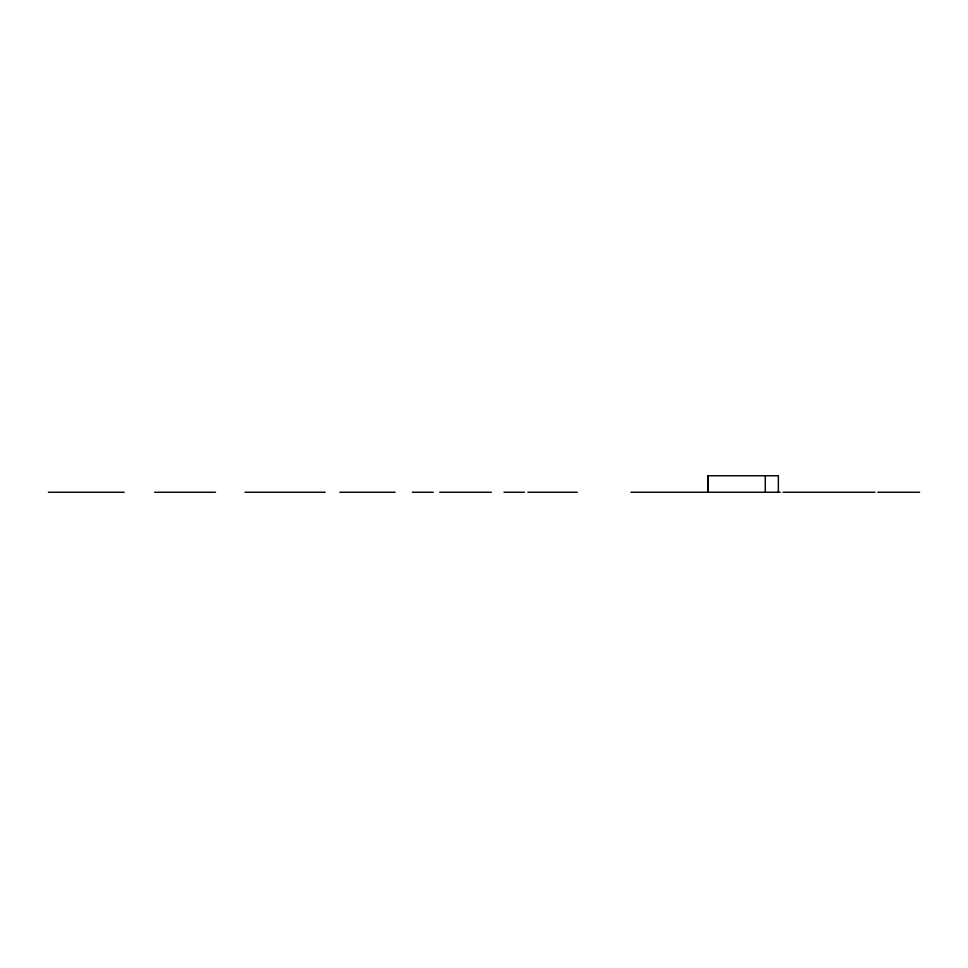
<?xml version="1.0" encoding="UTF-8"?>
<svg xmlns="http://www.w3.org/2000/svg" width="968" height="968" viewBox="0 0 968 968"><rect width="100%" height="100%" fill="white"/><g stroke="black" fill="none" stroke-linecap="round" stroke-linejoin="round"><path stroke-width="1.45" d="M48.4 492.252L124.194 492.252M154.662 492.252L215.525 492.252M245.001 492.252L325.175 492.252M339.816 492.252L395.138 492.252M412.332 492.252L433.265 492.252M439.762 492.252L491.32 492.252M504.001 492.252L524.426 492.252M527.911 492.252L577.279 492.252M630.979 492.252L780.208 492.252M783.027 492.252L875.011 492.252M877.722 492.252L919.6 492.252M778.369 492.252L778.369 475.748L707.862 475.748L707.862 492.252M765.289 475.748L765.289 492.252M708.116 475.748L708.116 492.252"/></g></svg>
